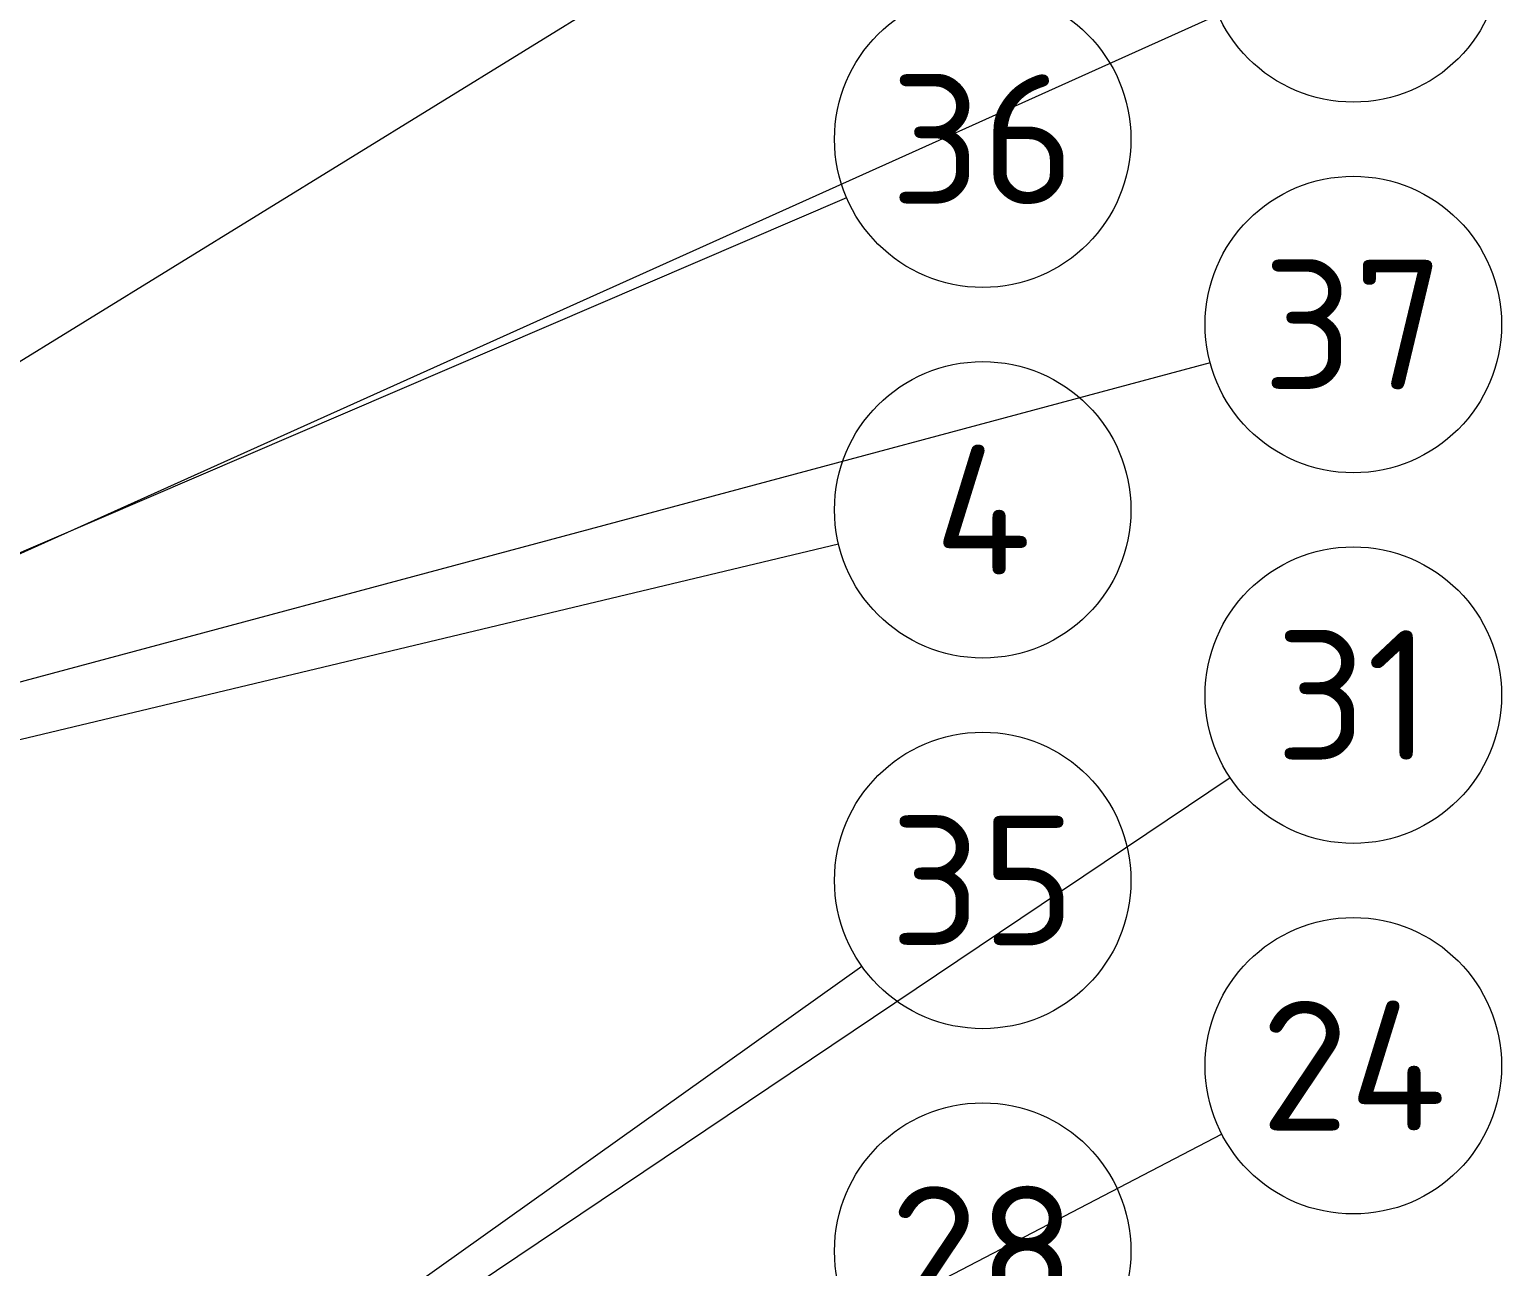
# Model space of a CAD drawing. Header units: millimetres. Extents: x 0 to 2208, y 0 to 420.
# Drawn here: x 107.76 to 147.48, y 204.35 to 237.73 of the extents above; entities that cross this region are included whole.
import ezdxf
from ezdxf.enums import TextEntityAlignment as Align

# ---------------------------------------------------------------- set-up
doc = ezdxf.new("R2010")
doc.units = ezdxf.units.MM
doc.layers.add('06-TEXTO', color=7, linetype='CONTINUOUS', lineweight=25)
doc.layers.add('08-FINA', color=5, linetype='CONTINUOUS', lineweight=18)
doc.styles.add('ISO3098', font='isocpeur.ttf')

msp = doc.modelspace()

# ---------------------------------------------------------------- linework, layer by layer
at = {"layer": '08-FINA'}
for p, q in [((130.078, 242.669), (90.484, 218.291)), ((139.836, 238.125), (94.124, 217.561)), ((129.809, 233.188), (90.484, 216.301)), ((139.621, 228.73), (92.322, 216.042)), ((129.594, 223.836), (90.484, 214.491)), ((140.164, 217.536), (90.484, 184.166)), ((130.225, 212.447), (90.484, 184.166)), ((139.936, 207.92), (90.484, 182.194))]:
    msp.add_line(p, q, dxfattribs=at)
for centre in [(143.484, 239.766), (133.484, 234.766), (143.484, 229.766), (133.484, 224.766), (143.484, 219.766), (133.484, 214.766), (143.484, 209.766), (133.484, 204.766)]:
    msp.add_circle(centre, 4, dxfattribs=at)

# ---------------------------------------------------------------- texts
at = {"layer": '06-TEXTO', "style": 'ISO3098'}
for s, p in [('36', (133.484, 234.766)), ('37', (143.484, 229.766)), ('4', (133.484, 224.766)), ('31', (143.484, 219.766)), ('35', (133.484, 214.766)), ('24', (143.484, 209.766)), ('28', (133.484, 204.766))]:
    msp.add_text(s, height=3.5, dxfattribs=at).set_placement(p, align=Align.MIDDLE_CENTER)

doc.saveas('drawing.dxf')
